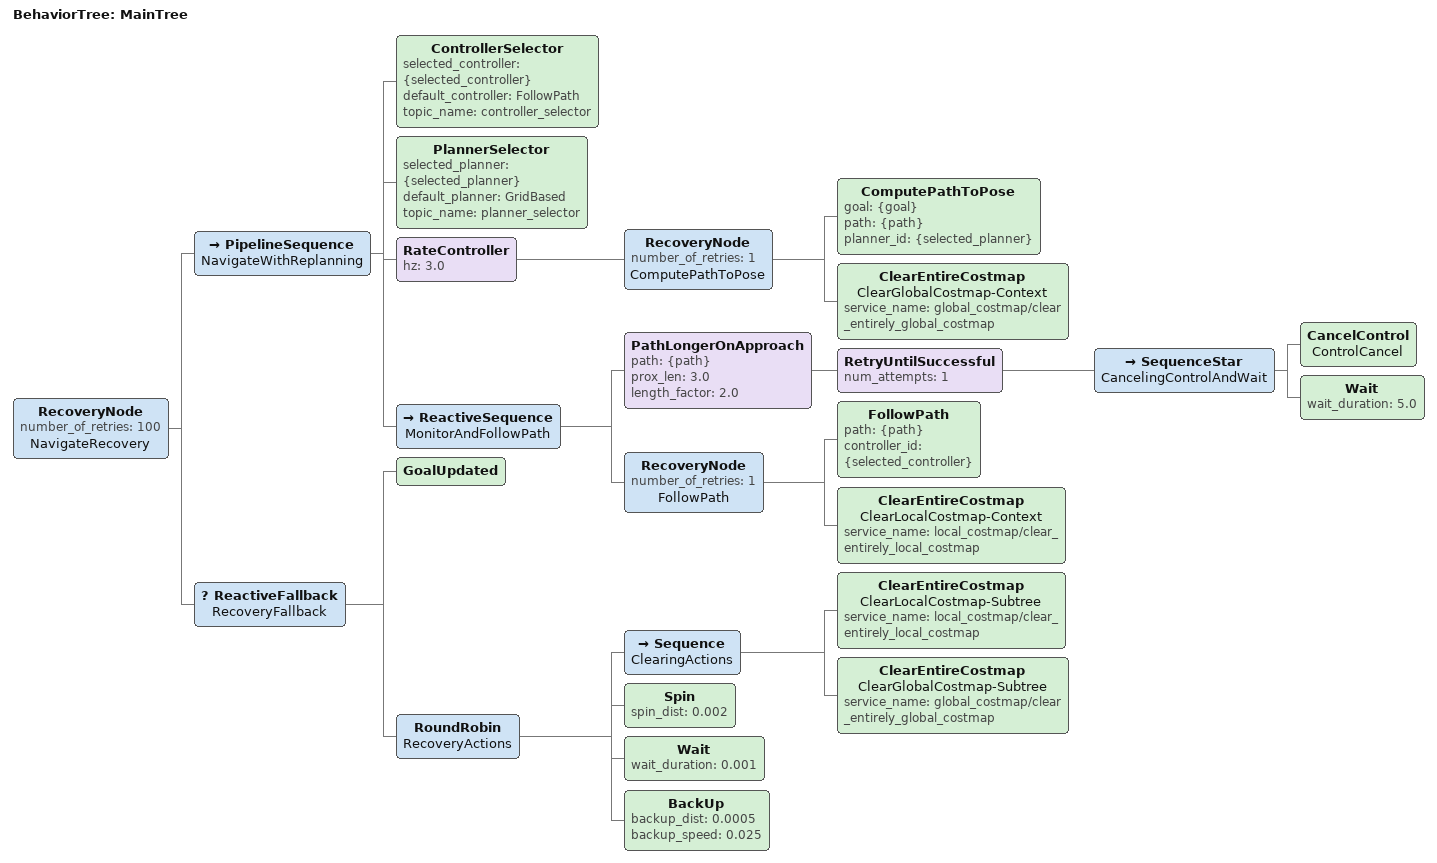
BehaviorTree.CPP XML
<root main_tree_to_execute="MainTree">
  <BehaviorTree ID="MainTree">
    <RecoveryNode number_of_retries="100" name="NavigateRecovery">
      <PipelineSequence name="NavigateWithReplanning">
        <ControllerSelector selected_controller="{selected_controller}" default_controller="FollowPath" topic_name="controller_selector"/>
        <PlannerSelector selected_planner="{selected_planner}" default_planner="GridBased" topic_name="planner_selector"/>
        <RateController hz="3.0">
          <RecoveryNode number_of_retries="1" name="ComputePathToPose">
            <ComputePathToPose goal="{goal}" path="{path}" planner_id="{selected_planner}" />
            <ClearEntireCostmap name="ClearGlobalCostmap-Context" service_name="global_costmap/clear_entirely_global_costmap"/>
          </RecoveryNode>
        </RateController>
        <ReactiveSequence name="MonitorAndFollowPath">
          <PathLongerOnApproach path="{path}" prox_len="3.0" length_factor="2.0">
            <RetryUntilSuccessful num_attempts="1">
              <SequenceStar name="CancelingControlAndWait">
                <CancelControl name="ControlCancel"/>
                <Wait wait_duration="5.0"/>
              </SequenceStar>
            </RetryUntilSuccessful>
          </PathLongerOnApproach>
          <RecoveryNode number_of_retries="1" name="FollowPath">
            <FollowPath path="{path}" controller_id="{selected_controller}"/>
            <ClearEntireCostmap name="ClearLocalCostmap-Context" service_name="local_costmap/clear_entirely_local_costmap"/>
          </RecoveryNode>
        </ReactiveSequence>
      </PipelineSequence>
      <ReactiveFallback name="RecoveryFallback">
        <GoalUpdated/>
        <RoundRobin name="RecoveryActions">
          <Sequence name="ClearingActions">
            <ClearEntireCostmap name="ClearLocalCostmap-Subtree" service_name="local_costmap/clear_entirely_local_costmap"/>
            <ClearEntireCostmap name="ClearGlobalCostmap-Subtree" service_name="global_costmap/clear_entirely_global_costmap"/>
          </Sequence>
          <Spin spin_dist="0.002"/>
          <Wait wait_duration="0.001"/>
          <BackUp backup_dist="0.0005" backup_speed="0.025"/>
        </RoundRobin>
      </ReactiveFallback>
    </RecoveryNode>
  </BehaviorTree>
</root>
